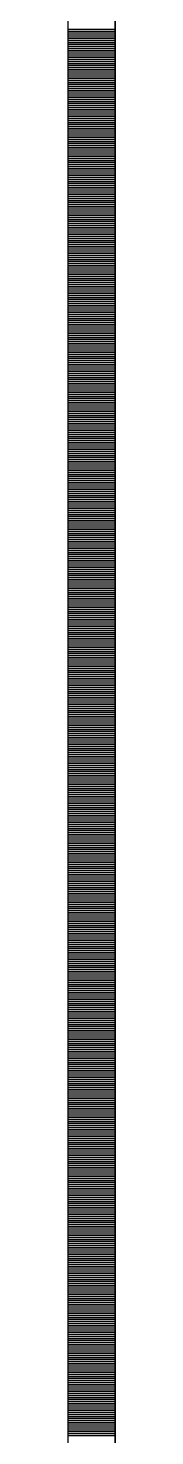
# Model space of a CAD drawing. Header units: millimetres. Extents: x -231292 to 573618, y -153144 to 564035.
# Drawn here: x 8548 to 8573, y 242468 to 243208 of the extents above; entities that cross this region are included whole.
import ezdxf

# ---------------------------------------------------------------- set-up
doc = ezdxf.new("R2010")
doc.units = ezdxf.units.MM
doc.layers.add('АР_Тонкая', color=250, linetype='Continuous', lineweight=5)
doc.layers.add('АР_Штриховка', color=250, linetype='Continuous', lineweight=0)

msp = doc.modelspace()

# ---------------------------------------------------------------- linework, layer by layer
at = {"layer": 'АР_Тонкая', "color": 18, "linetype": 'Continuous', "lineweight": 25, "true_color": 0x000000}
for p, q in [((8548.243, 263866.253), (8548.243, 187666.253)), ((8573.243, 263866.253), (8573.243, 187666.253)), ((8573.243, 187666.253), (8573.243, 263866.253))]:
    msp.add_line(p, q, dxfattribs=at)
at = {"layer": 'АР_Штриховка', "color": 18, "linetype": 'Continuous', "lineweight": 25, "true_color": 0x000000}
for p, q in [((8548.243, 243207.002), (8573.243, 243207.002)), ((8548.243, 243206.002), (8573.243, 243206.002)), ((8548.243, 243205.002), (8573.243, 243205.002)), ((8548.243, 243204.002), (8573.243, 243204.002)), ((8548.243, 243203.002), (8573.243, 243203.002)), ((8548.243, 243202.002), (8573.243, 243202.002)), ((8548.243, 243201.002), (8573.243, 243201.002)), ((8548.243, 243200.002), (8573.243, 243200.002)), ((8548.243, 243199.002), (8573.243, 243199.002)), ((8548.243, 243198.002), (8573.243, 243198.002)), ((8548.243, 243197.002), (8573.243, 243197.002)), ((8548.243, 243196.002), (8573.243, 243196.002)), ((8548.243, 243195.002), (8573.243, 243195.002)), ((8548.243, 243194.002), (8573.243, 243194.002)), ((8548.243, 243193.002), (8573.243, 243193.002)), ((8548.243, 243192.002), (8573.243, 243192.002)), ((8548.243, 243191.002), (8573.243, 243191.002)), ((8548.243, 243190.002), (8573.243, 243190.002)), ((8548.243, 243189.002), (8573.243, 243189.002)), ((8548.243, 243188.002), (8573.243, 243188.002)), ((8548.243, 243187.002), (8573.243, 243187.002)), ((8548.243, 243186.002), (8573.243, 243186.002)), ((8548.243, 243185.002), (8573.243, 243185.002)), ((8548.243, 243184.002), (8573.243, 243184.002)), ((8548.243, 243183.002), (8573.243, 243183.002)), ((8548.243, 243182.002), (8573.243, 243182.002)), ((8548.243, 243181.002), (8573.243, 243181.002)), ((8548.243, 243180.002), (8573.243, 243180.002)), ((8548.243, 243179.002), (8573.243, 243179.002)), ((8548.243, 243178.002), (8573.243, 243178.002)), ((8548.243, 243177.002), (8573.243, 243177.002)), ((8548.243, 243176.002), (8573.243, 243176.002)), ((8548.243, 243175.002), (8573.243, 243175.002)), ((8548.243, 243174.002), (8573.243, 243174.002)), ((8548.243, 243173.002), (8573.243, 243173.002)), ((8548.243, 243172.002), (8573.243, 243172.002)), ((8548.243, 243171.002), (8573.243, 243171.002)), ((8548.243, 243170.002), (8573.243, 243170.002)), ((8548.243, 243169.002), (8573.243, 243169.002)), ((8548.243, 243168.002), (8573.243, 243168.002)), ((8548.243, 243167.002), (8573.243, 243167.002)), ((8548.243, 243166.002), (8573.243, 243166.002)), ((8548.243, 243165.002), (8573.243, 243165.002)), ((8548.243, 243164.002), (8573.243, 243164.002)), ((8548.243, 243163.002), (8573.243, 243163.002)), ((8548.243, 243162.002), (8573.243, 243162.002)), ((8548.243, 243161.002), (8573.243, 243161.002)), ((8548.243, 243160.002), (8573.243, 243160.002)), ((8548.243, 243159.002), (8573.243, 243159.002)), ((8548.243, 243158.002), (8573.243, 243158.002)), ((8548.243, 243157.002), (8573.243, 243157.002)), ((8548.243, 243156.002), (8573.243, 243156.002)), ((8548.243, 243155.002), (8573.243, 243155.002)), ((8548.243, 243154.002), (8573.243, 243154.002)), ((8548.243, 243153.002), (8573.243, 243153.002)), ((8548.243, 243152.002), (8573.243, 243152.002)), ((8548.243, 243151.002), (8573.243, 243151.002)), ((8548.243, 243150.002), (8573.243, 243150.002)), ((8548.243, 243149.002), (8573.243, 243149.002)), ((8548.243, 243148.002), (8573.243, 243148.002)), ((8548.243, 243147.002), (8573.243, 243147.002)), ((8548.243, 243146.002), (8573.243, 243146.002)), ((8548.243, 243145.002), (8573.243, 243145.002)), ((8548.243, 243144.002), (8573.243, 243144.002)), ((8548.243, 243143.002), (8573.243, 243143.002)), ((8548.243, 243142.002), (8573.243, 243142.002)), ((8548.243, 243141.002), (8573.243, 243141.002)), ((8548.243, 243140.002), (8573.243, 243140.002)), ((8548.243, 243139.002), (8573.243, 243139.002)), ((8548.243, 243138.002), (8573.243, 243138.002)), ((8548.243, 243137.002), (8573.243, 243137.002)), ((8548.243, 243136.002), (8573.243, 243136.002)), ((8548.243, 243135.002), (8573.243, 243135.002)), ((8548.243, 243134.002), (8573.243, 243134.002)), ((8548.243, 243133.002), (8573.243, 243133.002)), ((8548.243, 243132.002), (8573.243, 243132.002)), ((8548.243, 243131.002), (8573.243, 243131.002)), ((8548.243, 243130.002), (8573.243, 243130.002)), ((8548.243, 243129.002), (8573.243, 243129.002)), ((8548.243, 243128.002), (8573.243, 243128.002)), ((8548.243, 243127.002), (8573.243, 243127.002)), ((8548.243, 243126.002), (8573.243, 243126.002)), ((8548.243, 243125.002), (8573.243, 243125.002)), ((8548.243, 243124.002), (8573.243, 243124.002)), ((8548.243, 243123.002), (8573.243, 243123.002)), ((8548.243, 243122.002), (8573.243, 243122.002)), ((8548.243, 243121.002), (8573.243, 243121.002)), ((8548.243, 243120.002), (8573.243, 243120.002)), ((8548.243, 243119.002), (8573.243, 243119.002)), ((8548.243, 243118.002), (8573.243, 243118.002)), ((8548.243, 243117.002), (8573.243, 243117.002)), ((8548.243, 243116.002), (8573.243, 243116.002)), ((8548.243, 243115.002), (8573.243, 243115.002)), ((8548.243, 243114.002), (8573.243, 243114.002)), ((8548.243, 243113.002), (8573.243, 243113.002)), ((8548.243, 243112.002), (8573.243, 243112.002)), ((8548.243, 243111.002), (8573.243, 243111.002)), ((8548.243, 243110.002), (8573.243, 243110.002)), ((8548.243, 243109.002), (8573.243, 243109.002)), ((8548.243, 243108.002), (8573.243, 243108.002)), ((8548.243, 243107.002), (8573.243, 243107.002)), ((8548.243, 243106.002), (8573.243, 243106.002)), ((8548.243, 243105.002), (8573.243, 243105.002)), ((8548.243, 243104.002), (8573.243, 243104.002)), ((8548.243, 243103.002), (8573.243, 243103.002)), ((8548.243, 243102.002), (8573.243, 243102.002)), ((8548.243, 243101.002), (8573.243, 243101.002)), ((8548.243, 243100.002), (8573.243, 243100.002)), ((8548.243, 243099.002), (8573.243, 243099.002)), ((8548.243, 243098.002), (8573.243, 243098.002)), ((8548.243, 243097.002), (8573.243, 243097.002)), ((8548.243, 243096.002), (8573.243, 243096.002)), ((8548.243, 243095.002), (8573.243, 243095.002)), ((8548.243, 243094.002), (8573.243, 243094.002)), ((8548.243, 243093.002), (8573.243, 243093.002)), ((8548.243, 243092.002), (8573.243, 243092.002)), ((8548.243, 243091.002), (8573.243, 243091.002)), ((8548.243, 243090.002), (8573.243, 243090.002)), ((8548.243, 243089.002), (8573.243, 243089.002)), ((8548.243, 243088.002), (8573.243, 243088.002)), ((8548.243, 243087.002), (8573.243, 243087.002)), ((8548.243, 243086.002), (8573.243, 243086.002)), ((8548.243, 243085.002), (8573.243, 243085.002)), ((8548.243, 243084.002), (8573.243, 243084.002)), ((8548.243, 243083.002), (8573.243, 243083.002)), ((8548.243, 243082.002), (8573.243, 243082.002)), ((8548.243, 243081.002), (8573.243, 243081.002)), ((8548.243, 243080.002), (8573.243, 243080.002)), ((8548.243, 243079.002), (8573.243, 243079.002)), ((8548.243, 243078.002), (8573.243, 243078.002)), ((8548.243, 243077.002), (8573.243, 243077.002)), ((8548.243, 243076.002), (8573.243, 243076.002)), ((8548.243, 243075.002), (8573.243, 243075.002)), ((8548.243, 243074.002), (8573.243, 243074.002)), ((8548.243, 243073.002), (8573.243, 243073.002)), ((8548.243, 243072.002), (8573.243, 243072.002)), ((8548.243, 243071.002), (8573.243, 243071.002)), ((8548.243, 243070.002), (8573.243, 243070.002)), ((8548.243, 243069.002), (8573.243, 243069.002)), ((8548.243, 243068.002), (8573.243, 243068.002)), ((8548.243, 243067.002), (8573.243, 243067.002)), ((8548.243, 243066.002), (8573.243, 243066.002)), ((8548.243, 243065.002), (8573.243, 243065.002)), ((8548.243, 243064.002), (8573.243, 243064.002)), ((8548.243, 243063.002), (8573.243, 243063.002)), ((8548.243, 243062.002), (8573.243, 243062.002)), ((8548.243, 243061.002), (8573.243, 243061.002)), ((8548.243, 243060.002), (8573.243, 243060.002)), ((8548.243, 243059.002), (8573.243, 243059.002)), ((8548.243, 243058.002), (8573.243, 243058.002)), ((8548.243, 243057.002), (8573.243, 243057.002)), ((8548.243, 243056.002), (8573.243, 243056.002)), ((8548.243, 243055.002), (8573.243, 243055.002)), ((8548.243, 243054.002), (8573.243, 243054.002)), ((8548.243, 243053.002), (8573.243, 243053.002)), ((8548.243, 243052.002), (8573.243, 243052.002)), ((8548.243, 243051.002), (8573.243, 243051.002)), ((8548.243, 243050.002), (8573.243, 243050.002)), ((8548.243, 243049.002), (8573.243, 243049.002)), ((8548.243, 243048.002), (8573.243, 243048.002)), ((8548.243, 243047.002), (8573.243, 243047.002)), ((8548.243, 243046.002), (8573.243, 243046.002)), ((8548.243, 243045.002), (8573.243, 243045.002)), ((8548.243, 243044.002), (8573.243, 243044.002)), ((8548.243, 243043.002), (8573.243, 243043.002)), ((8548.243, 243042.002), (8573.243, 243042.002)), ((8548.243, 243041.002), (8573.243, 243041.002)), ((8548.243, 243040.002), (8573.243, 243040.002)), ((8548.243, 243039.002), (8573.243, 243039.002)), ((8548.243, 243038.002), (8573.243, 243038.002)), ((8548.243, 243037.002), (8573.243, 243037.002)), ((8548.243, 243036.002), (8573.243, 243036.002)), ((8548.243, 243035.002), (8573.243, 243035.002)), ((8548.243, 243034.002), (8573.243, 243034.002)), ((8548.243, 243033.002), (8573.243, 243033.002)), ((8548.243, 243032.002), (8573.243, 243032.002)), ((8548.243, 243031.002), (8573.243, 243031.002)), ((8548.243, 243030.002), (8573.243, 243030.002)), ((8548.243, 243029.002), (8573.243, 243029.002)), ((8548.243, 243028.002), (8573.243, 243028.002)), ((8548.243, 243027.002), (8573.243, 243027.002)), ((8548.243, 243026.002), (8573.243, 243026.002)), ((8548.243, 243025.002), (8573.243, 243025.002)), ((8548.243, 243024.002), (8573.243, 243024.002)), ((8548.243, 243023.002), (8573.243, 243023.002)), ((8548.243, 243022.002), (8573.243, 243022.002)), ((8548.243, 243021.002), (8573.243, 243021.002)), ((8548.243, 243020.002), (8573.243, 243020.002)), ((8548.243, 243019.002), (8573.243, 243019.002)), ((8548.243, 243018.002), (8573.243, 243018.002)), ((8548.243, 243017.002), (8573.243, 243017.002)), ((8548.243, 243016.002), (8573.243, 243016.002)), ((8548.243, 243015.002), (8573.243, 243015.002)), ((8548.243, 243014.002), (8573.243, 243014.002)), ((8548.243, 243013.002), (8573.243, 243013.002)), ((8548.243, 243012.002), (8573.243, 243012.002)), ((8548.243, 243011.002), (8573.243, 243011.002)), ((8548.243, 243010.002), (8573.243, 243010.002)), ((8548.243, 243009.002), (8573.243, 243009.002)), ((8548.243, 243008.002), (8573.243, 243008.002)), ((8548.243, 243007.002), (8573.243, 243007.002)), ((8548.243, 243006.002), (8573.243, 243006.002)), ((8548.243, 243005.002), (8573.243, 243005.002)), ((8548.243, 243004.002), (8573.243, 243004.002)), ((8548.243, 243003.002), (8573.243, 243003.002)), ((8548.243, 243002.002), (8573.243, 243002.002)), ((8548.243, 243001.002), (8573.243, 243001.002)), ((8548.243, 243000.002), (8573.243, 243000.002)), ((8548.243, 242999.002), (8573.243, 242999.002)), ((8548.243, 242998.002), (8573.243, 242998.002)), ((8548.243, 242997.002), (8573.243, 242997.002)), ((8548.243, 242996.002), (8573.243, 242996.002)), ((8548.243, 242995.002), (8573.243, 242995.002)), ((8548.243, 242994.002), (8573.243, 242994.002)), ((8548.243, 242993.002), (8573.243, 242993.002)), ((8548.243, 242992.002), (8573.243, 242992.002)), ((8548.243, 242991.002), (8573.243, 242991.002)), ((8548.243, 242990.002), (8573.243, 242990.002)), ((8548.243, 242989.002), (8573.243, 242989.002)), ((8548.243, 242988.002), (8573.243, 242988.002)), ((8548.243, 242987.002), (8573.243, 242987.002)), ((8548.243, 242986.002), (8573.243, 242986.002)), ((8548.243, 242985.002), (8573.243, 242985.002)), ((8548.243, 242984.002), (8573.243, 242984.002)), ((8548.243, 242983.002), (8573.243, 242983.002)), ((8548.243, 242982.002), (8573.243, 242982.002)), ((8548.243, 242981.002), (8573.243, 242981.002)), ((8548.243, 242980.002), (8573.243, 242980.002)), ((8548.243, 242979.002), (8573.243, 242979.002)), ((8548.243, 242978.002), (8573.243, 242978.002)), ((8548.243, 242977.002), (8573.243, 242977.002)), ((8548.243, 242976.002), (8573.243, 242976.002)), ((8548.243, 242975.002), (8573.243, 242975.002)), ((8548.243, 242974.002), (8573.243, 242974.002)), ((8548.243, 242973.002), (8573.243, 242973.002)), ((8548.243, 242972.002), (8573.243, 242972.002)), ((8548.243, 242971.002), (8573.243, 242971.002)), ((8548.243, 242970.002), (8573.243, 242970.002)), ((8548.243, 242969.002), (8573.243, 242969.002)), ((8548.243, 242968.002), (8573.243, 242968.002)), ((8548.243, 242967.002), (8573.243, 242967.002)), ((8548.243, 242966.002), (8573.243, 242966.002)), ((8548.243, 242965.002), (8573.243, 242965.002)), ((8548.243, 242964.002), (8573.243, 242964.002)), ((8548.243, 242963.002), (8573.243, 242963.002)), ((8548.243, 242962.002), (8573.243, 242962.002)), ((8548.243, 242961.002), (8573.243, 242961.002)), ((8548.243, 242960.002), (8573.243, 242960.002)), ((8548.243, 242959.002), (8573.243, 242959.002)), ((8548.243, 242958.002), (8573.243, 242958.002)), ((8548.243, 242957.002), (8573.243, 242957.002)), ((8548.243, 242956.002), (8573.243, 242956.002)), ((8548.243, 242955.002), (8573.243, 242955.002)), ((8548.243, 242954.002), (8573.243, 242954.002)), ((8548.243, 242953.002), (8573.243, 242953.002)), ((8548.243, 242952.002), (8573.243, 242952.002)), ((8548.243, 242951.002), (8573.243, 242951.002)), ((8548.243, 242950.002), (8573.243, 242950.002)), ((8548.243, 242949.002), (8573.243, 242949.002)), ((8548.243, 242948.002), (8573.243, 242948.002)), ((8548.243, 242947.002), (8573.243, 242947.002)), ((8548.243, 242946.002), (8573.243, 242946.002)), ((8548.243, 242945.002), (8573.243, 242945.002)), ((8548.243, 242944.002), (8573.243, 242944.002)), ((8548.243, 242943.002), (8573.243, 242943.002)), ((8548.243, 242942.002), (8573.243, 242942.002)), ((8548.243, 242941.002), (8573.243, 242941.002)), ((8548.243, 242940.002), (8573.243, 242940.002)), ((8548.243, 242939.002), (8573.243, 242939.002)), ((8548.243, 242938.002), (8573.243, 242938.002)), ((8548.243, 242937.002), (8573.243, 242937.002)), ((8548.243, 242936.002), (8573.243, 242936.002)), ((8548.243, 242935.002), (8573.243, 242935.002)), ((8548.243, 242934.002), (8573.243, 242934.002)), ((8548.243, 242933.002), (8573.243, 242933.002)), ((8548.243, 242932.002), (8573.243, 242932.002)), ((8548.243, 242931.002), (8573.243, 242931.002)), ((8548.243, 242930.002), (8573.243, 242930.002)), ((8548.243, 242929.002), (8573.243, 242929.002)), ((8548.243, 242928.002), (8573.243, 242928.002)), ((8548.243, 242927.002), (8573.243, 242927.002)), ((8548.243, 242926.002), (8573.243, 242926.002)), ((8548.243, 242925.002), (8573.243, 242925.002)), ((8548.243, 242924.002), (8573.243, 242924.002)), ((8548.243, 242923.002), (8573.243, 242923.002)), ((8548.243, 242922.002), (8573.243, 242922.002)), ((8548.243, 242921.002), (8573.243, 242921.002)), ((8548.243, 242920.002), (8573.243, 242920.002)), ((8548.243, 242919.002), (8573.243, 242919.002)), ((8548.243, 242918.002), (8573.243, 242918.002)), ((8548.243, 242917.002), (8573.243, 242917.002)), ((8548.243, 242916.002), (8573.243, 242916.002)), ((8548.243, 242915.002), (8573.243, 242915.002)), ((8548.243, 242914.002), (8573.243, 242914.002)), ((8548.243, 242913.002), (8573.243, 242913.002)), ((8548.243, 242912.002), (8573.243, 242912.002)), ((8548.243, 242911.002), (8573.243, 242911.002)), ((8548.243, 242910.002), (8573.243, 242910.002)), ((8548.243, 242909.002), (8573.243, 242909.002)), ((8548.243, 242908.002), (8573.243, 242908.002)), ((8548.243, 242907.002), (8573.243, 242907.002)), ((8548.243, 242906.002), (8573.243, 242906.002)), ((8548.243, 242905.002), (8573.243, 242905.002)), ((8548.243, 242904.002), (8573.243, 242904.002)), ((8548.243, 242903.002), (8573.243, 242903.002)), ((8548.243, 242902.002), (8573.243, 242902.002)), ((8548.243, 242901.002), (8573.243, 242901.002)), ((8548.243, 242900.002), (8573.243, 242900.002)), ((8548.243, 242899.002), (8573.243, 242899.002)), ((8548.243, 242898.002), (8573.243, 242898.002)), ((8548.243, 242897.002), (8573.243, 242897.002)), ((8548.243, 242896.002), (8573.243, 242896.002)), ((8548.243, 242895.002), (8573.243, 242895.002)), ((8548.243, 242894.002), (8573.243, 242894.002)), ((8548.243, 242893.002), (8573.243, 242893.002)), ((8548.243, 242892.002), (8573.243, 242892.002)), ((8548.243, 242891.002), (8573.243, 242891.002)), ((8548.243, 242890.002), (8573.243, 242890.002)), ((8548.243, 242889.002), (8573.243, 242889.002)), ((8548.243, 242888.002), (8573.243, 242888.002)), ((8548.243, 242887.002), (8573.243, 242887.002)), ((8548.243, 242886.002), (8573.243, 242886.002)), ((8548.243, 242885.002), (8573.243, 242885.002)), ((8548.243, 242884.002), (8573.243, 242884.002)), ((8548.243, 242883.002), (8573.243, 242883.002)), ((8548.243, 242882.002), (8573.243, 242882.002)), ((8548.243, 242881.002), (8573.243, 242881.002)), ((8548.243, 242880.002), (8573.243, 242880.002)), ((8548.243, 242879.002), (8573.243, 242879.002)), ((8548.243, 242878.002), (8573.243, 242878.002)), ((8548.243, 242877.002), (8573.243, 242877.002)), ((8548.243, 242876.002), (8573.243, 242876.002)), ((8548.243, 242875.002), (8573.243, 242875.002)), ((8548.243, 242874.002), (8573.243, 242874.002)), ((8548.243, 242873.002), (8573.243, 242873.002)), ((8548.243, 242872.002), (8573.243, 242872.002)), ((8548.243, 242871.002), (8573.243, 242871.002)), ((8548.243, 242870.002), (8573.243, 242870.002)), ((8548.243, 242869.002), (8573.243, 242869.002)), ((8548.243, 242868.002), (8573.243, 242868.002)), ((8548.243, 242867.002), (8573.243, 242867.002)), ((8548.243, 242866.002), (8573.243, 242866.002)), ((8548.243, 242865.002), (8573.243, 242865.002)), ((8548.243, 242864.002), (8573.243, 242864.002)), ((8548.243, 242863.002), (8573.243, 242863.002)), ((8548.243, 242862.002), (8573.243, 242862.002)), ((8548.243, 242861.002), (8573.243, 242861.002)), ((8548.243, 242860.002), (8573.243, 242860.002)), ((8548.243, 242859.002), (8573.243, 242859.002)), ((8548.243, 242858.002), (8573.243, 242858.002)), ((8548.243, 242857.002), (8573.243, 242857.002)), ((8548.243, 242856.002), (8573.243, 242856.002)), ((8548.243, 242855.002), (8573.243, 242855.002)), ((8548.243, 242854.002), (8573.243, 242854.002)), ((8548.243, 242853.002), (8573.243, 242853.002)), ((8548.243, 242852.002), (8573.243, 242852.002)), ((8548.243, 242851.002), (8573.243, 242851.002)), ((8548.243, 242850.002), (8573.243, 242850.002)), ((8548.243, 242849.002), (8573.243, 242849.002)), ((8548.243, 242848.002), (8573.243, 242848.002)), ((8548.243, 242847.002), (8573.243, 242847.002)), ((8548.243, 242846.002), (8573.243, 242846.002)), ((8548.243, 242845.002), (8573.243, 242845.002)), ((8548.243, 242844.002), (8573.243, 242844.002)), ((8548.243, 242843.002), (8573.243, 242843.002)), ((8548.243, 242842.002), (8573.243, 242842.002)), ((8548.243, 242841.002), (8573.243, 242841.002)), ((8548.243, 242840.002), (8573.243, 242840.002)), ((8548.243, 242839.002), (8573.243, 242839.002)), ((8548.243, 242838.002), (8573.243, 242838.002)), ((8548.243, 242837.002), (8573.243, 242837.002)), ((8548.243, 242836.002), (8573.243, 242836.002)), ((8548.243, 242835.002), (8573.243, 242835.002)), ((8548.243, 242834.002), (8573.243, 242834.002)), ((8548.243, 242833.002), (8573.243, 242833.002)), ((8548.243, 242832.002), (8573.243, 242832.002)), ((8548.243, 242831.002), (8573.243, 242831.002)), ((8548.243, 242830.002), (8573.243, 242830.002)), ((8548.243, 242829.002), (8573.243, 242829.002)), ((8548.243, 242828.002), (8573.243, 242828.002)), ((8548.243, 242827.002), (8573.243, 242827.002)), ((8548.243, 242826.002), (8573.243, 242826.002)), ((8548.243, 242825.002), (8573.243, 242825.002)), ((8548.243, 242824.002), (8573.243, 242824.002)), ((8548.243, 242823.002), (8573.243, 242823.002)), ((8548.243, 242822.002), (8573.243, 242822.002)), ((8548.243, 242821.002), (8573.243, 242821.002)), ((8548.243, 242820.002), (8573.243, 242820.002)), ((8548.243, 242819.002), (8573.243, 242819.002)), ((8548.243, 242818.002), (8573.243, 242818.002)), ((8548.243, 242817.002), (8573.243, 242817.002)), ((8548.243, 242816.002), (8573.243, 242816.002)), ((8548.243, 242815.002), (8573.243, 242815.002)), ((8548.243, 242814.002), (8573.243, 242814.002)), ((8548.243, 242813.002), (8573.243, 242813.002)), ((8548.243, 242812.002), (8573.243, 242812.002)), ((8548.243, 242811.002), (8573.243, 242811.002)), ((8548.243, 242810.002), (8573.243, 242810.002)), ((8548.243, 242809.002), (8573.243, 242809.002)), ((8548.243, 242808.002), (8573.243, 242808.002)), ((8548.243, 242807.002), (8573.243, 242807.002)), ((8548.243, 242806.002), (8573.243, 242806.002)), ((8548.243, 242805.002), (8573.243, 242805.002)), ((8548.243, 242804.002), (8573.243, 242804.002)), ((8548.243, 242803.002), (8573.243, 242803.002)), ((8548.243, 242802.002), (8573.243, 242802.002)), ((8548.243, 242801.002), (8573.243, 242801.002)), ((8548.243, 242800.002), (8573.243, 242800.002)), ((8548.243, 242799.002), (8573.243, 242799.002)), ((8548.243, 242798.002), (8573.243, 242798.002)), ((8548.243, 242797.002), (8573.243, 242797.002)), ((8548.243, 242796.002), (8573.243, 242796.002)), ((8548.243, 242795.002), (8573.243, 242795.002)), ((8548.243, 242794.002), (8573.243, 242794.002)), ((8548.243, 242793.002), (8573.243, 242793.002)), ((8548.243, 242792.002), (8573.243, 242792.002)), ((8548.243, 242791.002), (8573.243, 242791.002)), ((8548.243, 242790.002), (8573.243, 242790.002)), ((8548.243, 242789.002), (8573.243, 242789.002)), ((8548.243, 242788.002), (8573.243, 242788.002)), ((8548.243, 242787.002), (8573.243, 242787.002)), ((8548.243, 242786.002), (8573.243, 242786.002)), ((8548.243, 242785.002), (8573.243, 242785.002)), ((8548.243, 242784.002), (8573.243, 242784.002)), ((8548.243, 242783.002), (8573.243, 242783.002)), ((8548.243, 242782.002), (8573.243, 242782.002)), ((8548.243, 242781.002), (8573.243, 242781.002)), ((8548.243, 242780.002), (8573.243, 242780.002)), ((8548.243, 242779.002), (8573.243, 242779.002)), ((8548.243, 242778.002), (8573.243, 242778.002)), ((8548.243, 242777.002), (8573.243, 242777.002)), ((8548.243, 242776.002), (8573.243, 242776.002)), ((8548.243, 242775.002), (8573.243, 242775.002)), ((8548.243, 242774.002), (8573.243, 242774.002)), ((8548.243, 242773.002), (8573.243, 242773.002)), ((8548.243, 242772.002), (8573.243, 242772.002)), ((8548.243, 242771.002), (8573.243, 242771.002)), ((8548.243, 242770.002), (8573.243, 242770.002)), ((8548.243, 242769.002), (8573.243, 242769.002)), ((8548.243, 242768.002), (8573.243, 242768.002)), ((8548.243, 242767.002), (8573.243, 242767.002)), ((8548.243, 242766.002), (8573.243, 242766.002)), ((8548.243, 242765.002), (8573.243, 242765.002)), ((8548.243, 242764.002), (8573.243, 242764.002)), ((8548.243, 242763.002), (8573.243, 242763.002)), ((8548.243, 242762.002), (8573.243, 242762.002)), ((8548.243, 242761.002), (8573.243, 242761.002)), ((8548.243, 242760.002), (8573.243, 242760.002)), ((8548.243, 242759.002), (8573.243, 242759.002)), ((8548.243, 242758.002), (8573.243, 242758.002)), ((8548.243, 242757.002), (8573.243, 242757.002)), ((8548.243, 242756.002), (8573.243, 242756.002)), ((8548.243, 242755.002), (8573.243, 242755.002)), ((8548.243, 242754.002), (8573.243, 242754.002)), ((8548.243, 242753.002), (8573.243, 242753.002)), ((8548.243, 242752.002), (8573.243, 242752.002)), ((8548.243, 242751.002), (8573.243, 242751.002)), ((8548.243, 242750.002), (8573.243, 242750.002)), ((8548.243, 242749.002), (8573.243, 242749.002)), ((8548.243, 242748.002), (8573.243, 242748.002)), ((8548.243, 242747.002), (8573.243, 242747.002)), ((8548.243, 242746.002), (8573.243, 242746.002)), ((8548.243, 242745.002), (8573.243, 242745.002)), ((8548.243, 242744.002), (8573.243, 242744.002)), ((8548.243, 242743.002), (8573.243, 242743.002)), ((8548.243, 242742.002), (8573.243, 242742.002)), ((8548.243, 242741.002), (8573.243, 242741.002)), ((8548.243, 242740.002), (8573.243, 242740.002)), ((8548.243, 242739.002), (8573.243, 242739.002)), ((8548.243, 242738.002), (8573.243, 242738.002)), ((8548.243, 242737.002), (8573.243, 242737.002)), ((8548.243, 242736.002), (8573.243, 242736.002)), ((8548.243, 242735.002), (8573.243, 242735.002)), ((8548.243, 242734.002), (8573.243, 242734.002)), ((8548.243, 242733.002), (8573.243, 242733.002)), ((8548.243, 242732.002), (8573.243, 242732.002)), ((8548.243, 242731.002), (8573.243, 242731.002)), ((8548.243, 242730.002), (8573.243, 242730.002)), ((8548.243, 242729.002), (8573.243, 242729.002)), ((8548.243, 242728.002), (8573.243, 242728.002)), ((8548.243, 242727.002), (8573.243, 242727.002)), ((8548.243, 242726.002), (8573.243, 242726.002)), ((8548.243, 242725.002), (8573.243, 242725.002)), ((8548.243, 242724.002), (8573.243, 242724.002)), ((8548.243, 242723.002), (8573.243, 242723.002)), ((8548.243, 242722.002), (8573.243, 242722.002)), ((8548.243, 242721.002), (8573.243, 242721.002)), ((8548.243, 242720.002), (8573.243, 242720.002)), ((8548.243, 242719.002), (8573.243, 242719.002)), ((8548.243, 242718.002), (8573.243, 242718.002)), ((8548.243, 242717.002), (8573.243, 242717.002)), ((8548.243, 242716.002), (8573.243, 242716.002)), ((8548.243, 242715.002), (8573.243, 242715.002)), ((8548.243, 242714.002), (8573.243, 242714.002)), ((8548.243, 242713.002), (8573.243, 242713.002)), ((8548.243, 242712.002), (8573.243, 242712.002)), ((8548.243, 242711.002), (8573.243, 242711.002)), ((8548.243, 242710.002), (8573.243, 242710.002)), ((8548.243, 242709.002), (8573.243, 242709.002)), ((8548.243, 242708.002), (8573.243, 242708.002)), ((8548.243, 242707.002), (8573.243, 242707.002)), ((8548.243, 242706.002), (8573.243, 242706.002)), ((8548.243, 242705.002), (8573.243, 242705.002)), ((8548.243, 242704.002), (8573.243, 242704.002)), ((8548.243, 242703.002), (8573.243, 242703.002)), ((8548.243, 242702.002), (8573.243, 242702.002)), ((8548.243, 242701.002), (8573.243, 242701.002)), ((8548.243, 242700.002), (8573.243, 242700.002)), ((8548.243, 242699.002), (8573.243, 242699.002)), ((8548.243, 242698.002), (8573.243, 242698.002)), ((8548.243, 242697.002), (8573.243, 242697.002)), ((8548.243, 242696.002), (8573.243, 242696.002)), ((8548.243, 242695.002), (8573.243, 242695.002)), ((8548.243, 242694.002), (8573.243, 242694.002)), ((8548.243, 242693.002), (8573.243, 242693.002)), ((8548.243, 242692.002), (8573.243, 242692.002)), ((8548.243, 242691.002), (8573.243, 242691.002)), ((8548.243, 242690.002), (8573.243, 242690.002)), ((8548.243, 242689.002), (8573.243, 242689.002)), ((8548.243, 242688.002), (8573.243, 242688.002)), ((8548.243, 242687.002), (8573.243, 242687.002)), ((8548.243, 242686.002), (8573.243, 242686.002)), ((8548.243, 242685.002), (8573.243, 242685.002)), ((8548.243, 242684.002), (8573.243, 242684.002)), ((8548.243, 242683.002), (8573.243, 242683.002)), ((8548.243, 242682.002), (8573.243, 242682.002)), ((8548.243, 242681.002), (8573.243, 242681.002)), ((8548.243, 242680.002), (8573.243, 242680.002)), ((8548.243, 242679.002), (8573.243, 242679.002)), ((8548.243, 242678.002), (8573.243, 242678.002)), ((8548.243, 242677.002), (8573.243, 242677.002)), ((8548.243, 242676.002), (8573.243, 242676.002)), ((8548.243, 242675.002), (8573.243, 242675.002)), ((8548.243, 242674.002), (8573.243, 242674.002)), ((8548.243, 242673.002), (8573.243, 242673.002)), ((8548.243, 242672.002), (8573.243, 242672.002)), ((8548.243, 242671.002), (8573.243, 242671.002)), ((8548.243, 242670.002), (8573.243, 242670.002)), ((8548.243, 242669.002), (8573.243, 242669.002)), ((8548.243, 242668.002), (8573.243, 242668.002)), ((8548.243, 242667.002), (8573.243, 242667.002)), ((8548.243, 242666.002), (8573.243, 242666.002)), ((8548.243, 242665.002), (8573.243, 242665.002)), ((8548.243, 242664.002), (8573.243, 242664.002)), ((8548.243, 242663.002), (8573.243, 242663.002)), ((8548.243, 242662.002), (8573.243, 242662.002)), ((8548.243, 242661.002), (8573.243, 242661.002)), ((8548.243, 242660.002), (8573.243, 242660.002)), ((8548.243, 242659.002), (8573.243, 242659.002)), ((8548.243, 242658.002), (8573.243, 242658.002)), ((8548.243, 242657.002), (8573.243, 242657.002)), ((8548.243, 242656.002), (8573.243, 242656.002)), ((8548.243, 242655.002), (8573.243, 242655.002)), ((8548.243, 242654.002), (8573.243, 242654.002)), ((8548.243, 242653.002), (8573.243, 242653.002)), ((8548.243, 242652.002), (8573.243, 242652.002)), ((8548.243, 242651.002), (8573.243, 242651.002)), ((8548.243, 242650.002), (8573.243, 242650.002)), ((8548.243, 242649.002), (8573.243, 242649.002)), ((8548.243, 242648.002), (8573.243, 242648.002)), ((8548.243, 242647.002), (8573.243, 242647.002)), ((8548.243, 242646.002), (8573.243, 242646.002)), ((8548.243, 242645.002), (8573.243, 242645.002)), ((8548.243, 242644.002), (8573.243, 242644.002)), ((8548.243, 242643.002), (8573.243, 242643.002)), ((8548.243, 242642.002), (8573.243, 242642.002)), ((8548.243, 242641.002), (8573.243, 242641.002)), ((8548.243, 242640.002), (8573.243, 242640.002)), ((8548.243, 242639.002), (8573.243, 242639.002)), ((8548.243, 242638.002), (8573.243, 242638.002)), ((8548.243, 242637.002), (8573.243, 242637.002)), ((8548.243, 242636.002), (8573.243, 242636.002)), ((8548.243, 242635.002), (8573.243, 242635.002)), ((8548.243, 242634.002), (8573.243, 242634.002)), ((8548.243, 242633.002), (8573.243, 242633.002)), ((8548.243, 242632.002), (8573.243, 242632.002)), ((8548.243, 242631.002), (8573.243, 242631.002)), ((8548.243, 242630.002), (8573.243, 242630.002)), ((8548.243, 242629.002), (8573.243, 242629.002)), ((8548.243, 242628.002), (8573.243, 242628.002)), ((8548.243, 242627.002), (8573.243, 242627.002)), ((8548.243, 242626.002), (8573.243, 242626.002)), ((8548.243, 242625.002), (8573.243, 242625.002)), ((8548.243, 242624.002), (8573.243, 242624.002)), ((8548.243, 242623.002), (8573.243, 242623.002)), ((8548.243, 242622.002), (8573.243, 242622.002)), ((8548.243, 242621.002), (8573.243, 242621.002)), ((8548.243, 242620.002), (8573.243, 242620.002)), ((8548.243, 242619.002), (8573.243, 242619.002)), ((8548.243, 242618.002), (8573.243, 242618.002)), ((8548.243, 242617.002), (8573.243, 242617.002)), ((8548.243, 242616.002), (8573.243, 242616.002)), ((8548.243, 242615.002), (8573.243, 242615.002)), ((8548.243, 242614.002), (8573.243, 242614.002)), ((8548.243, 242613.002), (8573.243, 242613.002)), ((8548.243, 242612.002), (8573.243, 242612.002)), ((8548.243, 242611.002), (8573.243, 242611.002)), ((8548.243, 242610.002), (8573.243, 242610.002)), ((8548.243, 242609.002), (8573.243, 242609.002)), ((8548.243, 242608.002), (8573.243, 242608.002)), ((8548.243, 242607.002), (8573.243, 242607.002)), ((8548.243, 242606.002), (8573.243, 242606.002)), ((8548.243, 242605.002), (8573.243, 242605.002)), ((8548.243, 242604.002), (8573.243, 242604.002)), ((8548.243, 242603.002), (8573.243, 242603.002)), ((8548.243, 242602.002), (8573.243, 242602.002)), ((8548.243, 242601.002), (8573.243, 242601.002)), ((8548.243, 242600.002), (8573.243, 242600.002)), ((8548.243, 242599.002), (8573.243, 242599.002)), ((8548.243, 242598.002), (8573.243, 242598.002)), ((8548.243, 242597.002), (8573.243, 242597.002)), ((8548.243, 242596.002), (8573.243, 242596.002)), ((8548.243, 242595.002), (8573.243, 242595.002)), ((8548.243, 242594.002), (8573.243, 242594.002)), ((8548.243, 242593.002), (8573.243, 242593.002)), ((8548.243, 242592.002), (8573.243, 242592.002)), ((8548.243, 242591.002), (8573.243, 242591.002)), ((8548.243, 242590.002), (8573.243, 242590.002)), ((8548.243, 242589.002), (8573.243, 242589.002)), ((8548.243, 242588.002), (8573.243, 242588.002)), ((8548.243, 242587.002), (8573.243, 242587.002)), ((8548.243, 242586.002), (8573.243, 242586.002)), ((8548.243, 242585.002), (8573.243, 242585.002)), ((8548.243, 242584.002), (8573.243, 242584.002)), ((8548.243, 242583.002), (8573.243, 242583.002)), ((8548.243, 242582.002), (8573.243, 242582.002)), ((8548.243, 242581.002), (8573.243, 242581.002)), ((8548.243, 242580.002), (8573.243, 242580.002)), ((8548.243, 242579.002), (8573.243, 242579.002)), ((8548.243, 242578.002), (8573.243, 242578.002)), ((8548.243, 242577.002), (8573.243, 242577.002)), ((8548.243, 242576.002), (8573.243, 242576.002)), ((8548.243, 242575.002), (8573.243, 242575.002)), ((8548.243, 242574.002), (8573.243, 242574.002)), ((8548.243, 242573.002), (8573.243, 242573.002)), ((8548.243, 242572.002), (8573.243, 242572.002)), ((8548.243, 242571.002), (8573.243, 242571.002)), ((8548.243, 242570.002), (8573.243, 242570.002)), ((8548.243, 242569.002), (8573.243, 242569.002)), ((8548.243, 242568.002), (8573.243, 242568.002)), ((8548.243, 242567.002), (8573.243, 242567.002)), ((8548.243, 242566.002), (8573.243, 242566.002)), ((8548.243, 242565.002), (8573.243, 242565.002)), ((8548.243, 242564.002), (8573.243, 242564.002)), ((8548.243, 242563.002), (8573.243, 242563.002)), ((8548.243, 242562.002), (8573.243, 242562.002)), ((8548.243, 242561.002), (8573.243, 242561.002)), ((8548.243, 242560.002), (8573.243, 242560.002)), ((8548.243, 242559.002), (8573.243, 242559.002)), ((8548.243, 242558.002), (8573.243, 242558.002)), ((8548.243, 242557.002), (8573.243, 242557.002)), ((8548.243, 242556.002), (8573.243, 242556.002)), ((8548.243, 242555.002), (8573.243, 242555.002)), ((8548.243, 242554.002), (8573.243, 242554.002)), ((8548.243, 242553.002), (8573.243, 242553.002)), ((8548.243, 242552.002), (8573.243, 242552.002)), ((8548.243, 242551.002), (8573.243, 242551.002)), ((8548.243, 242550.002), (8573.243, 242550.002)), ((8548.243, 242549.002), (8573.243, 242549.002)), ((8548.243, 242548.002), (8573.243, 242548.002)), ((8548.243, 242547.002), (8573.243, 242547.002)), ((8548.243, 242546.002), (8573.243, 242546.002)), ((8548.243, 242545.002), (8573.243, 242545.002)), ((8548.243, 242544.002), (8573.243, 242544.002)), ((8548.243, 242543.002), (8573.243, 242543.002)), ((8548.243, 242542.002), (8573.243, 242542.002)), ((8548.243, 242541.002), (8573.243, 242541.002)), ((8548.243, 242540.002), (8573.243, 242540.002)), ((8548.243, 242539.002), (8573.243, 242539.002)), ((8548.243, 242538.002), (8573.243, 242538.002)), ((8548.243, 242537.002), (8573.243, 242537.002)), ((8548.243, 242536.002), (8573.243, 242536.002)), ((8548.243, 242535.002), (8573.243, 242535.002)), ((8548.243, 242534.002), (8573.243, 242534.002)), ((8548.243, 242533.002), (8573.243, 242533.002)), ((8548.243, 242532.002), (8573.243, 242532.002)), ((8548.243, 242531.002), (8573.243, 242531.002)), ((8548.243, 242530.002), (8573.243, 242530.002)), ((8548.243, 242529.002), (8573.243, 242529.002)), ((8548.243, 242528.002), (8573.243, 242528.002)), ((8548.243, 242527.002), (8573.243, 242527.002)), ((8548.243, 242526.002), (8573.243, 242526.002)), ((8548.243, 242525.002), (8573.243, 242525.002)), ((8548.243, 242524.002), (8573.243, 242524.002)), ((8548.243, 242523.002), (8573.243, 242523.002)), ((8548.243, 242522.002), (8573.243, 242522.002)), ((8548.243, 242521.002), (8573.243, 242521.002)), ((8548.243, 242520.002), (8573.243, 242520.002)), ((8548.243, 242519.002), (8573.243, 242519.002)), ((8548.243, 242518.002), (8573.243, 242518.002)), ((8548.243, 242517.002), (8573.243, 242517.002)), ((8548.243, 242516.002), (8573.243, 242516.002)), ((8548.243, 242515.002), (8573.243, 242515.002)), ((8548.243, 242514.002), (8573.243, 242514.002)), ((8548.243, 242513.002), (8573.243, 242513.002)), ((8548.243, 242512.002), (8573.243, 242512.002)), ((8548.243, 242511.002), (8573.243, 242511.002)), ((8548.243, 242510.002), (8573.243, 242510.002)), ((8548.243, 242509.002), (8573.243, 242509.002)), ((8548.243, 242508.002), (8573.243, 242508.002)), ((8548.243, 242507.002), (8573.243, 242507.002)), ((8548.243, 242506.002), (8573.243, 242506.002)), ((8548.243, 242505.002), (8573.243, 242505.002)), ((8548.243, 242504.002), (8573.243, 242504.002)), ((8548.243, 242503.002), (8573.243, 242503.002)), ((8548.243, 242502.002), (8573.243, 242502.002)), ((8548.243, 242501.002), (8573.243, 242501.002)), ((8548.243, 242500.002), (8573.243, 242500.002)), ((8548.243, 242499.002), (8573.243, 242499.002)), ((8548.243, 242498.002), (8573.243, 242498.002)), ((8548.243, 242497.002), (8573.243, 242497.002)), ((8548.243, 242496.002), (8573.243, 242496.002)), ((8548.243, 242495.002), (8573.243, 242495.002)), ((8548.243, 242494.002), (8573.243, 242494.002)), ((8548.243, 242493.002), (8573.243, 242493.002)), ((8548.243, 242492.002), (8573.243, 242492.002)), ((8548.243, 242491.002), (8573.243, 242491.002)), ((8548.243, 242490.002), (8573.243, 242490.002)), ((8548.243, 242489.002), (8573.243, 242489.002)), ((8548.243, 242488.002), (8573.243, 242488.002)), ((8548.243, 242487.002), (8573.243, 242487.002)), ((8548.243, 242486.002), (8573.243, 242486.002)), ((8548.243, 242485.002), (8573.243, 242485.002)), ((8548.243, 242484.002), (8573.243, 242484.002)), ((8548.243, 242483.002), (8573.243, 242483.002)), ((8548.243, 242482.002), (8573.243, 242482.002)), ((8548.243, 242481.002), (8573.243, 242481.002)), ((8548.243, 242480.002), (8573.243, 242480.002)), ((8548.243, 242479.002), (8573.243, 242479.002)), ((8548.243, 242478.002), (8573.243, 242478.002)), ((8548.243, 242477.002), (8573.243, 242477.002)), ((8548.243, 242476.002), (8573.243, 242476.002)), ((8548.243, 242475.002), (8573.243, 242475.002)), ((8548.243, 242474.002), (8573.243, 242474.002)), ((8548.243, 242473.002), (8573.243, 242473.002)), ((8548.243, 242472.002), (8573.243, 242472.002)), ((8548.243, 242471.002), (8573.243, 242471.002)), ((8548.243, 242470.002), (8573.243, 242470.002)), ((8548.243, 242469.002), (8573.243, 242469.002)), ((8548.243, 242468.002), (8573.243, 242468.002))]:
    msp.add_line(p, q, dxfattribs=at)

doc.saveas('drawing.dxf')
